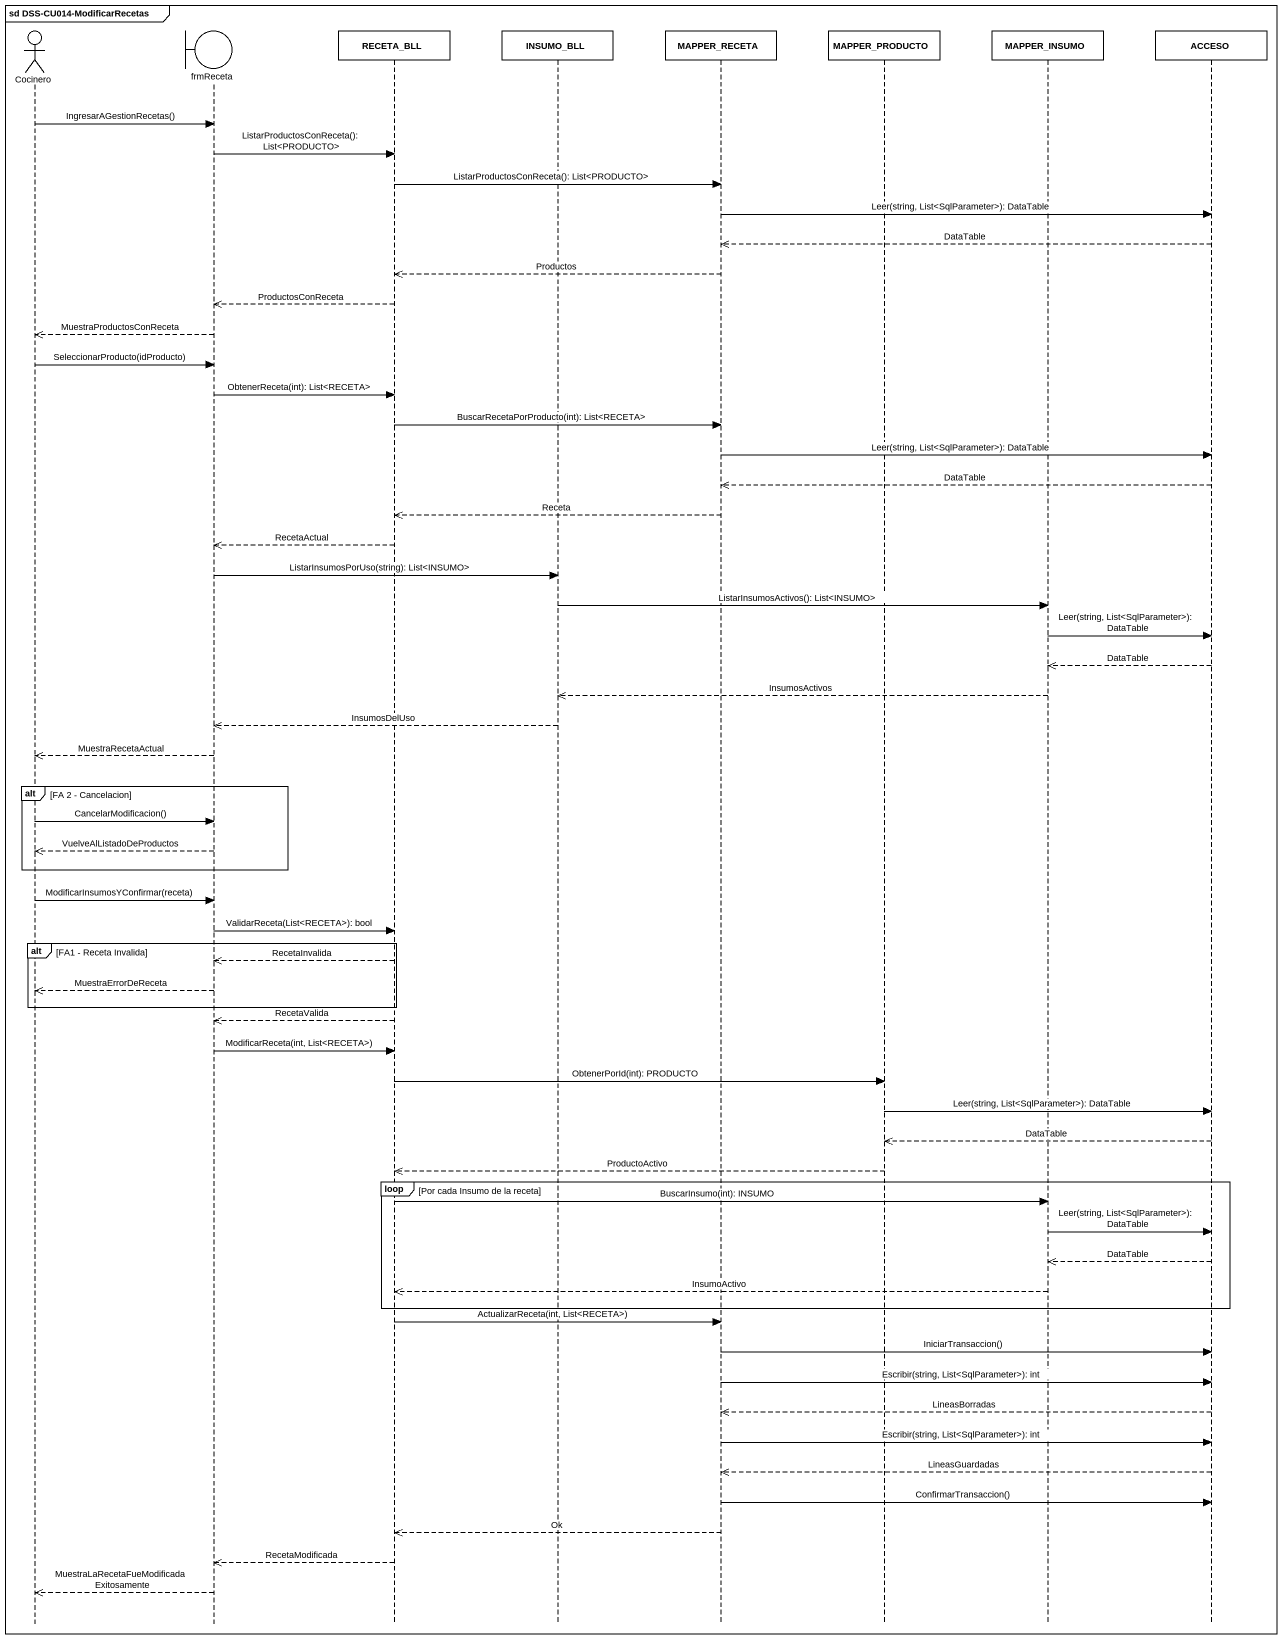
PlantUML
@startuml
mainframe sd DSS-CU014-ModificarRecetas
hide footbox
actor Cocinero
boundary frmReceta
participant RECETA_BLL
participant INSUMO_BLL
participant MAPPER_RECETA
participant MAPPER_PRODUCTO
participant MAPPER_INSUMO
participant ACCESO

Cocinero -> frmReceta : IngresarAGestionRecetas()
frmReceta -> RECETA_BLL : ListarProductosConReceta(): List<PRODUCTO>
RECETA_BLL -> MAPPER_RECETA : ListarProductosConReceta(): List<PRODUCTO>
MAPPER_RECETA -> ACCESO : Leer(string, List<SqlParameter>): DataTable
ACCESO -->> MAPPER_RECETA : DataTable
MAPPER_RECETA -->> RECETA_BLL : Productos
RECETA_BLL -->> frmReceta : ProductosConReceta
frmReceta -->> Cocinero : MuestraProductosConReceta
Cocinero -> frmReceta : SeleccionarProducto(idProducto)
frmReceta -> RECETA_BLL : ObtenerReceta(int): List<RECETA>
RECETA_BLL -> MAPPER_RECETA : BuscarRecetaPorProducto(int): List<RECETA>
MAPPER_RECETA -> ACCESO : Leer(string, List<SqlParameter>): DataTable
ACCESO -->> MAPPER_RECETA : DataTable
MAPPER_RECETA -->> RECETA_BLL : Receta
RECETA_BLL -->> frmReceta : RecetaActual
frmReceta -> INSUMO_BLL : ListarInsumosPorUso(string): List<INSUMO>
INSUMO_BLL -> MAPPER_INSUMO : ListarInsumosActivos(): List<INSUMO>
MAPPER_INSUMO -> ACCESO : Leer(string, List<SqlParameter>): DataTable
ACCESO -->> MAPPER_INSUMO : DataTable
MAPPER_INSUMO -->> INSUMO_BLL : InsumosActivos
INSUMO_BLL -->> frmReceta : InsumosDelUso
frmReceta -->> Cocinero : MuestraRecetaActual
alt FA 2 - Cancelacion
  Cocinero -> frmReceta : CancelarModificacion()
  frmReceta -->> Cocinero : VuelveAlListadoDeProductos
end
Cocinero -> frmReceta : ModificarInsumosYConfirmar(receta)
frmReceta -> RECETA_BLL : ValidarReceta(List<RECETA>): bool
alt FA1 - Receta Invalida
  RECETA_BLL -->> frmReceta : RecetaInvalida
  frmReceta -->> Cocinero : MuestraErrorDeReceta
end
RECETA_BLL -->> frmReceta : RecetaValida
frmReceta -> RECETA_BLL : ModificarReceta(int, List<RECETA>)
RECETA_BLL -> MAPPER_PRODUCTO : ObtenerPorId(int): PRODUCTO
MAPPER_PRODUCTO -> ACCESO : Leer(string, List<SqlParameter>): DataTable
ACCESO -->> MAPPER_PRODUCTO : DataTable
MAPPER_PRODUCTO -->> RECETA_BLL : ProductoActivo
loop Por cada Insumo de la receta
  RECETA_BLL -> MAPPER_INSUMO : BuscarInsumo(int): INSUMO
  MAPPER_INSUMO -> ACCESO : Leer(string, List<SqlParameter>): DataTable
  ACCESO -->> MAPPER_INSUMO : DataTable
  MAPPER_INSUMO -->> RECETA_BLL : InsumoActivo
end
RECETA_BLL -> MAPPER_RECETA : ActualizarReceta(int, List<RECETA>)
MAPPER_RECETA -> ACCESO : IniciarTransaccion()
MAPPER_RECETA -> ACCESO : Escribir(string, List<SqlParameter>): int
ACCESO -->> MAPPER_RECETA : LineasBorradas
MAPPER_RECETA -> ACCESO : Escribir(string, List<SqlParameter>): int
ACCESO -->> MAPPER_RECETA : LineasGuardadas
MAPPER_RECETA -> ACCESO : ConfirmarTransaccion()
MAPPER_RECETA -->> RECETA_BLL : Ok
RECETA_BLL -->> frmReceta : RecetaModificada
frmReceta -->> Cocinero : MuestraLaRecetaFueModificadaExitosamente
@enduml
